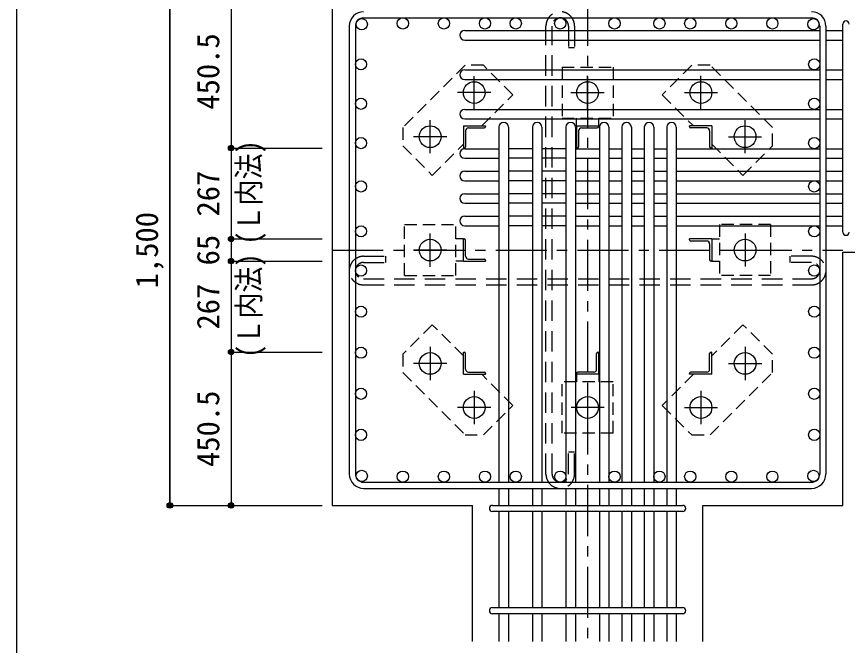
# Model space of a CAD drawing. Units: millimetres at full size, sheet at 1:30. Extents: x -5973 to 5954, y -4195 to 4201.
# Drawn here: x -5973 to -3533, y -2791 to -944 of the extents above; entities that cross this region are included whole.
import ezdxf
from ezdxf.enums import TextEntityAlignment as Align

# ---------------------------------------------------------------- set-up
doc = ezdxf.new("R2010")
doc.units = ezdxf.units.MM
doc.header["$LTSCALE"] = 30
doc.header["$PDMODE"] = 32
doc.header["$PDSIZE"] = 15
for name, pattern in [('CHAIN1', [8, 5, -1, 1, -1]), ('DASHED1', [1.8, 1.2, -0.6]), ('DASHED2', [3, 2, -1])]:
    doc.linetypes.add(name, pattern=pattern)
for name, color, linetype in [('0-1_躯体線', 2, 'Continuous'), ('0-2_アンカーボルト', 4, 'CHAIN1'), ('0-3_立上り筋', 3, 'Continuous'), ('0-4_フープ筋', 7, 'Continuous'), ('0-5_基礎梁筋', 7, 'Continuous'), ('0-6_スタラップ筋', 7, 'Continuous'), ('0-7_文字', 4, 'Continuous'), ('0-9_プレート', 4, 'DASHED1'), ('0-A_アングル', 4, 'Continuous'), ('0-C', 7, 'DASHED2'), ('0-D_寸法', 4, 'Continuous'), ('F-0_枠', 6, 'Continuous')]:
    doc.layers.add(name, color=color, linetype=linetype)
doc.styles.add('ＭＳ ゴシック', font='')
doc.styles.get('ＭＳ ゴシック').set_extended_font_data('MS Gothic')

msp = doc.modelspace()

# ---------------------------------------------------------------- linework, layer by layer
at = {"layer": '0-1_躯体線'}
for p, q in [((-5045.8, -879.66), (-5045.8, -2379.66)), ((-3545.8, -1636.16), (-3145.8, -1636.16)), ((-3545.8, -2379.66), (-3545.8, -1636.16)), ((-5045.8, -2379.66), (-4634.3, -2379.66)), ((-4634.3, -2779.66), (-4634.3, -2379.66)), ((-3957.3, -2779.66), (-3957.3, -2379.66)), ((-3957.3, -2379.66), (-3545.8, -2379.66))]:
    msp.add_line(p, q, dxfattribs=at)
at = {"layer": '0-2_アンカーボルト'}
for p, q in [((-4628.8, -1215.96), (-4628.8, -1118.46)), ((-4295.8, -1215.86), (-4295.8, -1118.36)), ((-3962.8, -1215.86), (-3962.8, -1118.36)), ((-4580.1, -1167.16), (-4677.6, -1167.16)), ((-4344.6, -1167.16), (-4247.1, -1167.16)), ((-4011.6, -1167.16), (-3914.1, -1167.16)), ((-4758.3, -1345.46), (-4758.3, -1247.96)), ((-3833.3, -1345.36), (-3833.3, -1247.86)), ((-4709.6, -1296.66), (-4807.1, -1296.66)), ((-3882.1, -1296.66), (-3784.6, -1296.66)), ((-4758.3, -1678.46), (-4758.3, -1580.96)), ((-3833.3, -1580.86), (-3833.3, -1678.36)), ((-4709.6, -1629.66), (-4807.1, -1629.66)), ((-3882, -1629.66), (-3784.5, -1629.66)), ((-4758.3, -1913.96), (-4758.3, -2011.46)), ((-3833.3, -1913.86), (-3833.3, -2011.36)), ((-4709.5, -1962.66), (-4807, -1962.66)), ((-3882, -1962.66), (-3784.5, -1962.66)), ((-4628.8, -2043.46), (-4628.8, -2140.96)), ((-4295.8, -2043.46), (-4295.8, -2140.96)), ((-3962.8, -2043.36), (-3962.8, -2140.86)), ((-4580, -2092.16), (-4677.5, -2092.16)), ((-4247, -2092.16), (-4344.5, -2092.16)), ((-4011.5, -2092.16), (-3914, -2092.16))]:
    msp.add_line(p, q, dxfattribs=at)
at = {"layer": '0-2_アンカーボルト', "color": 3, "linetype": 'Continuous'}
for centre in [(-4628.8, -1167.16), (-4295.8, -1167.16), (-3962.8, -1167.16), (-4758.3, -1296.66), (-3833.3, -1296.66), (-4758.3, -1629.66), (-3833.3, -1629.66), (-4758.3, -1962.66), (-3833.3, -1962.66), (-4628.8, -2092.16), (-4295.8, -2092.16), (-3962.8, -2092.16)]:
    msp.add_circle(centre, 32, dxfattribs=at)
at = {"layer": '0-3_立上り筋'}
for centre in [(-4959.1, -966.36), (-4838.5, -964.16), (-4717.9, -964.16), (-4597.3, -964.16), (-4506.8, -964.16), (-4376.13, -964.16), (-4216.8, -964.16), (-4084.8, -964.16), (-3994.3, -964.16), (-3873.7, -964.16), (-3753.1, -964.16), (-3632.5, -966.36), (-4961.3, -1084.13), (-3630.3, -1084.13), (-4961.3, -1199.9), (-3630.3, -1199.9), (-4961.3, -1315.66), (-3630.3, -1315.66), (-4961.3, -1442.66), (-3630.3, -1442.66), (-4961.3, -1574.66), (-3630.3, -1574.66), (-4961.3, -1689.96), (-3630.3, -1689.96), (-4961.3, -1810.56), (-3630.3, -1810.56), (-4961.3, -1931.16), (-3630.3, -1931.16), (-4961.3, -2051.77), (-3630.3, -2051.77), (-4961.3, -2172.37), (-3630.3, -2172.37), (-4959.1, -2292.97), (-4838.5, -2295.16), (-4717.9, -2295.16), (-4597.3, -2295.16), (-4506.8, -2295.16), (-4376.13, -2295.16), (-4216.8, -2295.16), (-4084.8, -2295.16), (-3994.3, -2295.16), (-3873.7, -2295.16), (-3753.1, -2295.16), (-3632.5, -2292.97)]:
    msp.add_circle(centre, 16.5, dxfattribs=at)
at = {"layer": '0-4_フープ筋'}
for p, q in [((-4953.8, -947.66), (-3637.8, -947.66)), ((-4995.8, -971.66), (-4995.8, -2287.66)), ((-4977.8, -971.66), (-4977.8, -2287.66)), ((-3613.8, -971.66), (-3613.8, -2287.66)), ((-3595.8, -971.66), (-3595.8, -2287.66)), ((-4953.8, -2311.66), (-3637.8, -2311.66)), ((-4953.8, -2329.66), (-3637.8, -2329.66))]:
    msp.add_line(p, q, dxfattribs=at)
for centre, radius, start, end in [((-4953.8, -971.66), 42, 90, 180), ((-4953.8, -971.66), 24, 90, 180), ((-3637.8, -971.66), 42, 0, 90), ((-3637.8, -971.66), 24, 0, 90), ((-4953.8, -2287.66), 42, 180, 270), ((-4953.8, -2287.66), 24, 180, 270), ((-3637.8, -2287.66), 42, 270, 0), ((-3637.8, -2287.66), 24, 270, 0)]:
    msp.add_arc(centre, radius, start, end, dxfattribs=at)
at = {"layer": '0-5_基礎梁筋'}
for p, q in [((-4656.8, -984.86), (-3613.8, -984.86)), ((-3595.8, -984.86), (-3545.8, -984.86)), ((-4656.8, -1012.86), (-3613.8, -1012.86)), ((-3595.8, -1012.86), (-3545.8, -1012.86)), ((-4656.8, -1100.63), (-3613.8, -1100.63)), ((-3595.8, -1100.63), (-3545.8, -1100.63)), ((-4656.8, -1128.63), (-3613.8, -1128.63)), ((-3595.8, -1128.63), (-3545.8, -1128.63)), ((-4656.8, -1216.4), (-3613.8, -1216.4)), ((-3595.8, -1216.4), (-3545.8, -1216.4)), ((-4656.8, -1244.4), (-3613.8, -1244.4)), ((-3595.8, -1244.4), (-3545.8, -1244.4)), ((-4556.3, -1268.66), (-4556.3, -2311.66)), ((-4528.3, -1268.66), (-4528.3, -2311.66)), ((-4457.97, -1268.66), (-4457.97, -2311.66)), ((-4429.97, -1268.66), (-4429.97, -2311.66)), ((-4359.63, -1268.66), (-4359.63, -2311.66)), ((-4331.63, -1268.66), (-4331.63, -2311.66)), ((-4261.3, -1268.66), (-4261.3, -2311.66)), ((-4233.3, -1268.66), (-4233.3, -2311.66)), ((-4195.3, -1268.66), (-4195.3, -2311.66)), ((-4167.3, -1268.66), (-4167.3, -2311.66)), ((-4129.3, -1268.66), (-4129.3, -2311.66)), ((-4101.3, -1268.66), (-4101.3, -2311.66)), ((-4063.3, -1268.66), (-4063.3, -2311.66)), ((-4035.3, -1268.66), (-4035.3, -2311.66)), ((-4656.8, -1332.16), (-4556.3, -1332.16)), ((-4457.97, -1332.16), (-4528.3, -1332.16)), ((-4359.63, -1332.16), (-4429.97, -1332.16)), ((-4331.63, -1332.16), (-4261.3, -1332.16)), ((-4233.3, -1332.16), (-4195.3, -1332.16)), ((-4167.3, -1332.16), (-4129.3, -1332.16)), ((-4101.3, -1332.16), (-4063.3, -1332.16)), ((-4035.3, -1332.16), (-3613.8, -1332.16)), ((-3595.8, -1332.16), (-3545.8, -1332.16)), ((-4656.8, -1360.16), (-4556.3, -1360.16)), ((-4457.97, -1360.16), (-4528.3, -1360.16)), ((-4359.63, -1360.16), (-4429.97, -1360.16)), ((-4331.63, -1360.16), (-4261.3, -1360.16)), ((-4233.3, -1360.16), (-4195.3, -1360.16)), ((-4167.3, -1360.16), (-4129.3, -1360.16)), ((-4101.3, -1360.16), (-4063.3, -1360.16)), ((-4035.3, -1360.16), (-3613.8, -1360.16)), ((-3595.8, -1360.16), (-3545.8, -1360.16)), ((-4656.8, -1398.16), (-4556.3, -1398.16)), ((-4457.97, -1398.16), (-4528.3, -1398.16)), ((-4359.63, -1398.16), (-4429.97, -1398.16)), ((-4331.63, -1398.16), (-4261.3, -1398.16)), ((-4233.3, -1398.16), (-4195.3, -1398.16)), ((-4167.3, -1398.16), (-4129.3, -1398.16)), ((-4101.3, -1398.16), (-4063.3, -1398.16)), ((-4035.3, -1398.16), (-3613.8, -1398.16)), ((-3595.8, -1398.16), (-3545.8, -1398.16)), ((-4656.8, -1426.16), (-4556.3, -1426.16)), ((-4457.97, -1426.16), (-4528.3, -1426.16)), ((-4359.63, -1426.16), (-4429.97, -1426.16)), ((-4331.63, -1426.16), (-4261.3, -1426.16)), ((-4233.3, -1426.16), (-4195.3, -1426.16)), ((-4167.3, -1426.16), (-4129.3, -1426.16)), ((-4101.3, -1426.16), (-4063.3, -1426.16)), ((-4035.3, -1426.16), (-3613.8, -1426.16)), ((-3595.8, -1426.16), (-3545.8, -1426.16)), ((-4656.8, -1464.16), (-4556.3, -1464.16)), ((-4457.97, -1464.16), (-4528.3, -1464.16)), ((-4359.63, -1464.16), (-4429.97, -1464.16)), ((-4331.63, -1464.16), (-4261.3, -1464.16)), ((-4233.3, -1464.16), (-4195.3, -1464.16)), ((-4167.3, -1464.16), (-4130.3, -1464.16)), ((-4101.3, -1464.16), (-4063.3, -1464.16)), ((-4035.3, -1464.16), (-3613.8, -1464.16)), ((-3595.8, -1464.16), (-3545.8, -1464.16)), ((-4656.8, -1492.16), (-4556.3, -1492.16)), ((-4457.97, -1492.16), (-4528.3, -1492.16)), ((-4359.63, -1492.16), (-4429.97, -1492.16)), ((-4331.63, -1492.16), (-4261.3, -1492.16)), ((-4233.3, -1492.16), (-4195.3, -1492.16)), ((-4167.3, -1492.16), (-4129.3, -1492.16)), ((-4101.3, -1492.16), (-4063.3, -1492.16)), ((-4035.3, -1492.16), (-3613.8, -1492.16)), ((-3595.8, -1492.16), (-3545.8, -1492.16)), ((-4656.8, -1530.16), (-4556.3, -1530.16)), ((-4457.97, -1530.16), (-4528.3, -1530.16)), ((-4359.63, -1530.16), (-4429.97, -1530.16)), ((-4331.63, -1530.16), (-4261.3, -1530.16)), ((-4233.3, -1530.16), (-4195.3, -1530.16)), ((-4167.3, -1530.16), (-4129.3, -1530.16)), ((-4101.3, -1530.16), (-4063.3, -1530.16)), ((-4035.3, -1530.16), (-3613.8, -1530.16)), ((-3595.8, -1530.16), (-3545.8, -1530.16)), ((-4656.8, -1558.16), (-4556.3, -1558.16)), ((-4457.97, -1558.16), (-4528.3, -1558.16)), ((-4359.63, -1558.16), (-4429.97, -1558.16)), ((-4331.63, -1558.16), (-4261.3, -1558.16)), ((-4233.3, -1558.16), (-4195.3, -1558.16)), ((-4167.3, -1558.16), (-4129.3, -1558.16)), ((-4101.3, -1558.16), (-4063.3, -1558.16)), ((-4035.3, -1558.16), (-3613.8, -1558.16)), ((-3595.8, -1558.16), (-3545.8, -1558.16)), ((-4556.3, -2329.66), (-4556.3, -2379.66)), ((-4528.3, -2329.66), (-4528.3, -2379.66)), ((-4457.97, -2329.66), (-4457.97, -2379.66)), ((-4429.97, -2329.66), (-4429.97, -2379.66)), ((-4359.63, -2329.66), (-4359.63, -2379.66)), ((-4331.63, -2329.66), (-4331.63, -2379.66)), ((-4261.3, -2329.66), (-4261.3, -2379.66)), ((-4233.3, -2329.66), (-4233.3, -2379.66)), ((-4195.3, -2329.66), (-4195.3, -2379.66)), ((-4167.3, -2329.66), (-4167.3, -2379.66)), ((-4129.3, -2329.66), (-4129.3, -2379.66)), ((-4101.3, -2329.66), (-4101.3, -2379.66)), ((-4063.3, -2329.66), (-4063.3, -2379.66)), ((-4035.3, -2329.66), (-4035.3, -2379.66)), ((-4556.3, -2397.66), (-4556.3, -2679.66)), ((-4528.3, -2397.66), (-4528.3, -2679.66)), ((-4457.97, -2397.66), (-4457.97, -2679.66)), ((-4429.97, -2397.66), (-4429.97, -2679.66)), ((-4359.63, -2397.66), (-4359.63, -2679.66)), ((-4331.63, -2397.66), (-4331.63, -2679.66)), ((-4261.3, -2397.66), (-4261.3, -2679.66)), ((-4233.3, -2397.66), (-4233.3, -2679.66)), ((-4195.3, -2397.66), (-4195.3, -2679.66)), ((-4167.3, -2397.66), (-4167.3, -2679.66)), ((-4129.3, -2397.66), (-4129.3, -2679.66)), ((-4101.3, -2397.66), (-4101.3, -2679.66)), ((-4063.3, -2397.66), (-4063.3, -2679.66)), ((-4035.3, -2397.66), (-4035.3, -2679.66)), ((-4556.3, -2697.66), (-4556.3, -2779.66)), ((-4528.3, -2697.66), (-4528.3, -2779.66)), ((-4457.97, -2697.66), (-4457.97, -2779.66)), ((-4429.97, -2697.66), (-4429.97, -2779.66)), ((-4359.63, -2697.66), (-4359.63, -2779.66)), ((-4331.63, -2697.66), (-4331.63, -2779.66)), ((-4261.3, -2697.66), (-4261.3, -2779.66)), ((-4233.3, -2697.66), (-4233.3, -2779.66)), ((-4195.3, -2697.66), (-4195.3, -2779.66)), ((-4167.3, -2697.66), (-4167.3, -2779.66)), ((-4129.3, -2697.66), (-4129.3, -2779.66)), ((-4101.3, -2697.66), (-4101.3, -2779.66)), ((-4063.3, -2697.66), (-4063.3, -2779.66)), ((-4035.3, -2697.66), (-4035.3, -2779.66))]:
    msp.add_line(p, q, dxfattribs=at)
for centre, start, end in [((-4656.8, -998.86), 90, 270), ((-4656.8, -1114.63), 90, 270), ((-4656.8, -1230.4), 90, 270), ((-4542.3, -1268.66), 0, 180), ((-4443.97, -1268.66), 0, 180), ((-4345.63, -1268.66), 0, 180), ((-4247.3, -1268.66), 0, 180), ((-4181.3, -1268.66), 0, 180), ((-4115.3, -1268.66), 0, 180), ((-4049.3, -1268.66), 0, 180), ((-4656.8, -1346.16), 90, 270), ((-4656.8, -1412.16), 90, 270), ((-4656.8, -1478.16), 90, 270), ((-4656.8, -1544.16), 90, 270)]:
    msp.add_arc(centre, 14, start, end, dxfattribs=at)
at = {"layer": '0-6_スタラップ筋'}
for p, q in [((-3545.8, -1577.16), (-3545.8, -965.86)), ((-4575.3, -2379.66), (-4016.3, -2379.66)), ((-4016.3, -2397.66), (-4575.3, -2397.66)), ((-4575.3, -2679.66), (-4016.3, -2679.66)), ((-4016.3, -2697.66), (-4575.3, -2697.66))]:
    msp.add_line(p, q, dxfattribs=at)
for centre, start, end in [((-3536.8, -965.86), 0, 180), ((-3536.8, -1577.16), 180, 0), ((-4575.3, -2388.66), 90, 270), ((-4016.3, -2388.66), 270, 90), ((-4575.3, -2688.66), 90, 270), ((-4016.3, -2688.66), 270, 90)]:
    msp.add_arc(centre, 9, start, end, dxfattribs=at)
at = {"layer": '0-9_プレート'}
for p, q in [((-4370.8, -1092.16), (-4220.8, -1092.16)), ((-4370.8, -1092.16), (-4370.8, -1242.16)), ((-4220.8, -1092.16), (-4220.8, -1242.16)), ((-4606.6, -1265.16), (-4515, -1173.56)), ((-4370.8, -1242.16), (-4220.8, -1242.16)), ((-4328.3, -1265.16), (-4328.3, -1242.16)), ((-4263.3, -1265.16), (-4263.3, -1242.16)), ((-3931.3, -1318.86), (-3839.7, -1410.46)), ((-4833.3, -1704.66), (-4833.3, -1554.66)), ((-4833.3, -1554.66), (-4683.3, -1554.66)), ((-4683.3, -1704.66), (-4683.3, -1554.66)), ((-3908.3, -1554.66), (-3908.3, -1704.66)), ((-3758.3, -1554.66), (-3908.3, -1554.66)), ((-3758.3, -1554.66), (-3758.3, -1704.66)), ((-4660.3, -1597.16), (-4683.3, -1597.16)), ((-3931.3, -1597.16), (-3908.3, -1597.16)), ((-4660.3, -1662.16), (-4683.3, -1662.16)), ((-3931.3, -1662.16), (-3908.3, -1662.16)), ((-4833.3, -1704.66), (-4683.3, -1704.66)), ((-3758.3, -1704.66), (-3908.3, -1704.66)), ((-4660.3, -1940.46), (-4751.9, -1848.86)), ((-4328.3, -1994.16), (-4328.3, -2017.16)), ((-4263.3, -1994.16), (-4263.3, -2017.16)), ((-3985, -1994.16), (-4076.6, -2085.76)), ((-4220.8, -2017.16), (-4370.8, -2017.16)), ((-4370.8, -2167.16), (-4370.8, -2017.16)), ((-4370.8, -2167.16), (-4370.8, -2017.16)), ((-4220.8, -2167.16), (-4220.8, -2017.16)), ((-4220.8, -2167.16), (-4370.8, -2167.16))]:
    msp.add_line(p, q, dxfattribs=at)
for points in [[(-4515, -1173.56), (-4602, -1086.56), (-4655.7, -1086.56), (-4838.8, -1269.76), (-4838.8, -1323.46), (-4751.9, -1410.46), (-4660.3, -1318.86)], [(-3839.7, -1410.46), (-3752.7, -1323.46), (-3752.7, -1269.76), (-3935.9, -1086.66), (-3989.6, -1086.66), (-4076.6, -1173.56), (-3985, -1265.16)], [(-4751.9, -1848.86), (-4838.9, -1935.86), (-4838.9, -1989.56), (-4655.7, -2172.66), (-4602, -2172.66), (-4515, -2085.76), (-4606.6, -1994.16)], [(-4076.6, -2085.76), (-3989.6, -2172.76), (-3935.9, -2172.76), (-3752.8, -1989.56), (-3752.8, -1935.86), (-3839.7, -1848.86), (-3931.3, -1940.46)]]:
    msp.add_lwpolyline(points, dxfattribs=at)
at = {"layer": '0-A_アングル'}
for p, q in [((-4660.3, -1265.16), (-4595.3, -1265.16)), ((-4660.3, -1265.16), (-4660.3, -1330.16)), ((-4595.3, -1265.16), (-4595.3, -1267.16)), ((-4328.3, -1265.16), (-4263.3, -1265.16)), ((-4328.3, -1265.16), (-4328.3, -1330.16)), ((-4263.3, -1265.16), (-4263.3, -1267.16)), ((-3931.3, -1265.16), (-3996.3, -1265.16)), ((-3996.3, -1267.16), (-3996.3, -1265.16)), ((-3931.3, -1265.16), (-3931.3, -1330.16)), ((-4654.3, -1279.66), (-4654.3, -1326.16)), ((-4645.8, -1271.16), (-4599.3, -1271.16)), ((-4322.3, -1279.66), (-4322.3, -1326.16)), ((-4313.8, -1271.16), (-4267.3, -1271.16)), ((-3945.8, -1271.16), (-3992.3, -1271.16)), ((-3937.3, -1279.66), (-3937.3, -1326.16)), ((-4658.3, -1330.16), (-4660.3, -1330.16)), ((-4326.3, -1330.16), (-4328.3, -1330.16)), ((-3931.3, -1330.16), (-3933.3, -1330.16)), ((-4660.3, -1597.16), (-4658.3, -1597.16)), ((-4660.3, -1662.16), (-4660.3, -1597.16)), ((-4654.3, -1647.66), (-4654.3, -1601.16)), ((-3931.3, -1597.16), (-3996.3, -1597.16)), ((-3996.3, -1599.16), (-3996.3, -1597.16)), ((-3945.8, -1603.16), (-3992.3, -1603.16)), ((-3931.3, -1597.16), (-3931.3, -1662.16)), ((-3937.3, -1611.66), (-3937.3, -1658.16)), ((-4645.8, -1656.16), (-4599.3, -1656.16)), ((-4660.3, -1662.16), (-4595.3, -1662.16)), ((-4595.3, -1660.16), (-4595.3, -1662.16)), ((-3931.3, -1662.16), (-3933.3, -1662.16)), ((-4660.3, -1929.16), (-4658.3, -1929.16)), ((-4660.3, -1994.16), (-4660.3, -1929.16)), ((-4654.3, -1979.66), (-4654.3, -1933.16)), ((-4269.3, -1979.66), (-4269.3, -1933.16)), ((-4265.3, -1929.16), (-4263.3, -1929.16)), ((-4263.3, -1994.16), (-4263.3, -1929.16)), ((-3937.3, -1979.66), (-3937.3, -1933.16)), ((-3933.3, -1929.16), (-3931.3, -1929.16)), ((-3931.3, -1994.16), (-3931.3, -1929.16)), ((-4660.3, -1994.16), (-4595.3, -1994.16)), ((-4645.8, -1988.16), (-4599.3, -1988.16)), ((-4595.3, -1992.16), (-4595.3, -1994.16)), ((-4328.3, -1994.16), (-4328.3, -1992.16)), ((-4263.3, -1994.16), (-4328.3, -1994.16)), ((-4277.8, -1988.16), (-4324.3, -1988.16)), ((-3996.3, -1994.16), (-3996.3, -1992.16)), ((-3931.3, -1994.16), (-3996.3, -1994.16)), ((-3945.8, -1988.16), (-3992.3, -1988.16))]:
    msp.add_line(p, q, dxfattribs=at)
for centre, radius, start, end in [((-4599.3, -1267.16), 4, 270, 0), ((-4267.3, -1267.16), 4, 270, 0), ((-3992.3, -1267.16), 4, 180, 270), ((-4645.8, -1279.66), 8.5, 90, 180), ((-4313.8, -1279.66), 8.5, 90, 180), ((-3945.8, -1279.66), 8.5, 0, 90), ((-4658.3, -1326.16), 4, 270, 0), ((-4326.3, -1326.16), 4, 270, 0), ((-3933.3, -1326.16), 4, 180, 270), ((-4658.3, -1601.16), 4, 0, 90), ((-3992.3, -1599.16), 4, 180, 270), ((-3945.8, -1611.66), 8.5, 0, 90), ((-4645.8, -1647.66), 8.5, 180, 270), ((-4599.3, -1660.16), 4, 0, 90), ((-3933.3, -1658.16), 4, 180, 270), ((-4658.3, -1933.16), 4, 0, 90), ((-4265.3, -1933.16), 4, 90, 180), ((-3933.3, -1933.16), 4, 90, 180), ((-4645.8, -1979.66), 8.5, 180, 270), ((-4599.3, -1992.16), 4, 0, 90), ((-4324.3, -1992.16), 4, 90, 180), ((-4277.8, -1979.66), 8.5, 270, 0), ((-3992.3, -1992.16), 4, 90, 180), ((-3945.8, -1979.66), 8.5, 270, 0)]:
    msp.add_arc(centre, radius, start, end, dxfattribs=at)
at = {"layer": '0-C'}
for p, q in [((-4418.13, -2287.66), (-4418.13, -971.66)), ((-4400.13, -2287.66), (-4400.13, -971.66)), ((-4352.13, -971.66), (-4352.13, -1035.66)), ((-3701.8, -1647.96), (-3701.8, -1665.96)), ((-3637.8, -1647.96), (-3701.8, -1647.96)), ((-4953.8, -1665.96), (-4889.8, -1665.96)), ((-3637.8, -1665.96), (-3701.8, -1665.96)), ((-4953.8, -1713.96), (-3637.8, -1713.96)), ((-4953.8, -1731.96), (-3637.8, -1731.96)), ((-4352.13, -2287.66), (-4352.13, -2223.66))]:
    msp.add_line(p, q, dxfattribs=at)
for points in [[(-4334.13, -971.66), (-4334.13, -1035.66), (-4352.13, -1035.66)], [(-4953.8, -1647.96), (-4889.8, -1647.96), (-4889.8, -1665.96)], [(-4334.13, -2287.66), (-4334.13, -2223.66), (-4352.13, -2223.66)]]:
    msp.add_lwpolyline(points, dxfattribs=at)
for centre, radius, start, end in [((-4376.13, -971.66), 42, 0, 180), ((-4376.13, -971.66), 24, 0, 180), ((-4953.8, -1689.96), 42, 90, 270), ((-3637.8, -1689.96), 42, 270, 90), ((-4953.8, -1689.96), 24, 90, 270), ((-3637.8, -1689.96), 24, 270, 90), ((-4376.13, -2287.66), 42, 180, 0), ((-4376.13, -2287.66), 24, 180, 0)]:
    msp.add_arc(centre, radius, start, end, dxfattribs=at)
at = {"layer": '0-D_寸法'}
for p, q in [((-5522.84, -2379.66), (-5522.84, -879.66)), ((-5522.84, -879.66), (-5522.84, -2379.66)), ((-5342.84, -879.66), (-5342.84, -1330.16)), ((-5342.84, -1330.16), (-5075.8, -1330.16)), ((-5342.84, -1330.16), (-5342.84, -1597.16)), ((-5342.84, -1597.16), (-5075.8, -1597.16)), ((-5342.84, -1597.16), (-5342.84, -1662.16)), ((-5342.84, -1662.16), (-5075.8, -1662.16)), ((-5342.84, -1662.16), (-5342.84, -1929.16)), ((-5342.84, -1929.16), (-5075.8, -1929.16)), ((-5342.84, -1929.16), (-5342.84, -2379.66)), ((-5522.84, -2379.66), (-5342.84, -2379.66)), ((-5342.84, -2379.66), (-5075.8, -2379.66)), ((-5342.84, -2379.66), (-5075.8, -2379.66))]:
    msp.add_line(p, q, dxfattribs=at)
at = {"layer": '0-D_寸法', "linetype": 'CHAIN1'}
for p, q in [((-4295.8, -879.66), (-4295.8, -2779.66)), ((-5045.8, -1629.66), (-3545.8, -1629.66))]:
    msp.add_line(p, q, dxfattribs=at)
at = {"layer": '0-D_寸法'}
for centre, radius in [((-5342.84, -1330.16), 8), ((-5342.84, -1330.16), 7.2), ((-5342.84, -1330.16), 6.4), ((-5342.84, -1330.16), 5.6), ((-5342.84, -1330.16), 4.8), ((-5342.84, -1330.16), 4), ((-5342.84, -1330.16), 3.2), ((-5342.84, -1330.16), 2.4), ((-5342.84, -1330.16), 1.6), ((-5342.84, -1330.16), 0.8), ((-5342.84, -1597.16), 8), ((-5342.84, -1597.16), 7.2), ((-5342.84, -1597.16), 6.4), ((-5342.84, -1597.16), 5.6), ((-5342.84, -1597.16), 4.8), ((-5342.84, -1597.16), 4), ((-5342.84, -1597.16), 3.2), ((-5342.84, -1597.16), 2.4), ((-5342.84, -1597.16), 1.6), ((-5342.84, -1597.16), 0.8), ((-5342.84, -1662.16), 8), ((-5342.84, -1662.16), 7.2), ((-5342.84, -1662.16), 6.4), ((-5342.84, -1662.16), 5.6), ((-5342.84, -1662.16), 4.8), ((-5342.84, -1662.16), 4), ((-5342.84, -1662.16), 3.2), ((-5342.84, -1662.16), 2.4), ((-5342.84, -1662.16), 1.6), ((-5342.84, -1662.16), 0.8), ((-5342.84, -1929.16), 8), ((-5342.84, -1929.16), 7.2), ((-5342.84, -1929.16), 6.4), ((-5342.84, -1929.16), 5.6), ((-5342.84, -1929.16), 4.8), ((-5342.84, -1929.16), 4), ((-5342.84, -1929.16), 3.2), ((-5342.84, -1929.16), 2.4), ((-5342.84, -1929.16), 1.6), ((-5342.84, -1929.16), 0.8), ((-5522.84, -2379.66), 8), ((-5522.84, -2379.66), 7.2), ((-5522.84, -2379.66), 6.4), ((-5522.84, -2379.66), 5.6), ((-5522.84, -2379.66), 4.8), ((-5522.84, -2379.66), 4), ((-5522.84, -2379.66), 3.2), ((-5522.84, -2379.66), 2.4), ((-5522.84, -2379.66), 1.6), ((-5522.84, -2379.66), 0.8), ((-5342.84, -2379.66), 8), ((-5342.84, -2379.66), 7.2), ((-5342.84, -2379.66), 6.4), ((-5342.84, -2379.66), 5.6), ((-5342.84, -2379.66), 4.8), ((-5342.84, -2379.66), 4), ((-5342.84, -2379.66), 3.2), ((-5342.84, -2379.66), 2.4), ((-5342.84, -2379.66), 1.6), ((-5342.84, -2379.66), 0.8)]:
    msp.add_circle(centre, radius, dxfattribs=at)
at = {"layer": '0-D_寸法', "color": 7}
for p in [(-5342.84, -1330.16), (-5342.84, -1597.16), (-5342.84, -1662.16), (-5342.84, -1929.16), (-5522.84, -2379.66), (-5342.84, -2379.66)]:
    msp.add_point(p, dxfattribs=at)
at = {"layer": 'F-0_枠'}
msp.add_line((-5972.88, 4201.15), (-5972.88, -4195.24), dxfattribs=at)

# ---------------------------------------------------------------- texts
at = {"layer": '0-7_文字', "style": 'ＭＳ ゴシック', "width": 0.85}
for p in [(-5238.18, -1613.48), (-5238.18, -1945.85)]:
    msp.add_text('(Ｌ内法)', height=65.98, rotation=90, dxfattribs=at).set_placement(p, align=Align.BOTTOM_LEFT)
at = {"layer": '0-D_寸法', "style": 'ＭＳ ゴシック'}
for s, p in [('450.5', (-5357.84, -1217.41)), ('267', (-5357.84, -1531.16)), ('1,500', (-5537.84, -1742.16)), ('65', (-5357.84, -1674.66)), ('267', (-5357.84, -1863.16)), ('450.5', (-5357.84, -2266.91))]:
    msp.add_text(s, height=65.98, rotation=90, dxfattribs=at).set_placement(p, align=Align.BOTTOM_LEFT)

doc.saveas('drawing.dxf')
